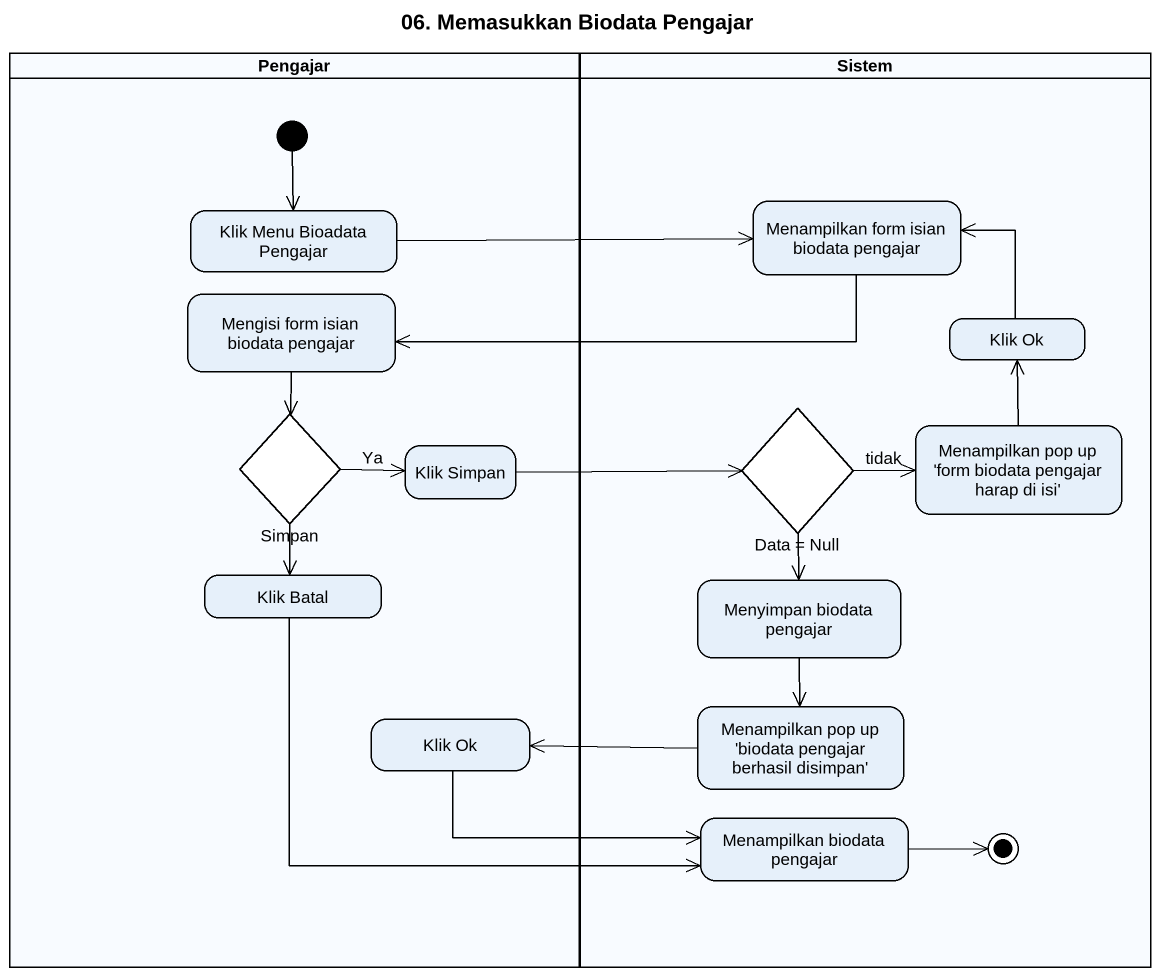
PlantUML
@startuml
title 06. Memasukkan Biodata Pengajar
hide empty description
state Pengajar <<partition>> {
  state "Klik Menu Bioadata Pengajar" as Klik_Menu_Bioadata_Pengajar
  state "Mengisi form isian biodata pengajar" as Mengisi_form_isian_biodata
  state Simpan <<choice>>
  state "Klik Simpan" as Klik_Simpan
  state "Klik Batal" as Klik_Batal
  state "Klik Ok" as Klik_Ok_2
  [*] --> Klik_Menu_Bioadata_Pengajar
}
state Sistem <<partition>> {
  state "Menampilkan form isian biodata pengajar" as Menampilkan_form_isian
  state "Klik Ok" as Klik_Ok
  state "Data = Null" as Data_Null <<choice>>
  state "Menampilkan pop up 'form biodata pengajar harap di isi'" as Menampilkan_pop_up_form
  state "Menyimpan biodata pengajar" as Menyimpan_biodata_pengajar
  state "Menampilkan pop up 'biodata pengajar berhasil disimpan'" as Menampilkan_pop_up_biodata
  state "Menampilkan biodata pengajar" as Menampilkan_biodata_pengajar
  Menampilkan_biodata_pengajar -right-> [*]
}
Klik_Menu_Bioadata_Pengajar -right-> Menampilkan_form_isian
Menampilkan_form_isian -left-> Mengisi_form_isian_biodata
Mengisi_form_isian_biodata --> Simpan
Klik_Ok -up-> Menampilkan_form_isian
Simpan -right-> Klik_Simpan : Ya
Simpan --> Klik_Batal
Klik_Simpan -right-> Data_Null
Data_Null -right-> Menampilkan_pop_up_form : tidak
Data_Null --> Menyimpan_biodata_pengajar
Menampilkan_pop_up_form -up-> Klik_Ok
Klik_Batal -right-> Menampilkan_biodata_pengajar
Menyimpan_biodata_pengajar --> Menampilkan_pop_up_biodata
Klik_Ok_2 -right-> Menampilkan_biodata_pengajar
Menampilkan_pop_up_biodata -left-> Klik_Ok_2
@enduml
